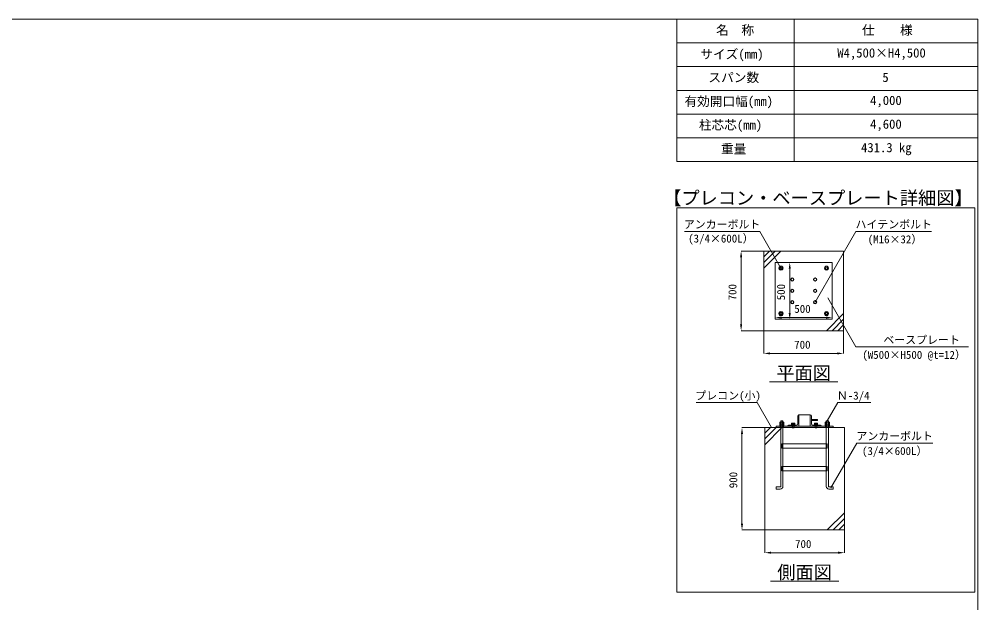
# Model space of a CAD drawing. Units: millimetres, scale not verified. Extents: x -69980 to -49855, y -14438 to 14438.
# Drawn here: x -58281 to -49855, y 9304 to 14438 of the extents above; entities that cross this region are included whole.
import ezdxf
from ezdxf.enums import TextEntityAlignment as Align

# ---------------------------------------------------------------- set-up
doc = ezdxf.new("R2010")
doc.units = ezdxf.units.MM
doc.header["$LTSCALE"] = 38
doc.linetypes.add('DASHED1', pattern=[1.8, 1.2, -0.6])
for name, color, linetype, lineweight in [('0-6_ﾎﾞﾙﾄ類', 2, 'Continuous', 18), ('0-9_基礎工事用PCA小', 7, 'Continuous', 18), ('0-A_図面枠', 7, 'Continuous', 18), ('0-B_寸法', 3, 'Continuous', 18), ('1-4_表', 7, 'Continuous', 18), ('1-6_標準柱', 7, 'Continuous', 18), ('1-7_文字', 7, 'Continuous', 18)]:
    doc.layers.add(name, color=color, linetype=linetype, lineweight=lineweight)
doc.styles.add('ＭＳ ゴシック', font='')
doc.styles.get('ＭＳ ゴシック').set_extended_font_data('MS Gothic')

msp = doc.modelspace()

# ---------------------------------------------------------------- linework, layer by layer
at = {"layer": '0-6_ﾎﾞﾙﾄ類'}
for p, q in [((-51587.5, 10877.33), (-51587.5, 10891.9)), ((-51587.5, 10874.48), (-51587.5, 10859.9)), ((-51568.45, 10877.33), (-51568.45, 10891.9)), ((-51568.45, 10874.48), (-51568.45, 10859.9)), ((-51489.8, 10884.3), (-51491.62, 10883.23)), ((-51491.62, 10883.23), (-51491.62, 10874.5)), ((-51464.3, 10874.5), (-51491.62, 10874.5)), ((-51466.12, 10884.3), (-51489.8, 10884.3)), ((-51466.72, 10874.3), (-51489.2, 10874.3)), ((-51484.8, 10883.23), (-51484.8, 10874.5)), ((-51478.1, 10871.3), (-51479.15, 10867.3)), ((-51476.78, 10871.3), (-51477.85, 10867.3)), ((-51471.12, 10883.23), (-51471.12, 10874.5)), ((-51466.12, 10884.3), (-51464.3, 10883.23)), ((-51464.3, 10883.23), (-51464.3, 10874.5)), ((-51289.8, 10884.3), (-51291.62, 10883.23)), ((-51291.62, 10883.23), (-51291.62, 10874.5)), ((-51264.3, 10874.5), (-51291.62, 10874.5)), ((-51266.12, 10884.3), (-51289.8, 10884.3)), ((-51266.72, 10874.3), (-51289.2, 10874.3)), ((-51284.8, 10883.23), (-51284.8, 10874.5)), ((-51278.1, 10871.3), (-51279.15, 10867.3)), ((-51276.78, 10871.3), (-51277.85, 10867.3)), ((-51271.12, 10883.23), (-51271.12, 10874.5)), ((-51266.12, 10884.3), (-51264.3, 10883.23)), ((-51264.3, 10883.23), (-51264.3, 10874.5)), ((-51187.5, 10877.33), (-51187.5, 10891.9)), ((-51187.5, 10874.48), (-51187.5, 10859.9)), ((-51168.45, 10877.33), (-51168.45, 10891.9)), ((-51168.45, 10874.48), (-51168.45, 10859.9)), ((-51485.98, 10845.3), (-51485.98, 10867.3)), ((-51471.2, 10842.5), (-51471.2, 10867.3)), ((-51469.97, 10845.3), (-51471.2, 10842.5)), ((-51469.97, 10845.3), (-51469.97, 10867.3)), ((-51285.97, 10845.3), (-51285.97, 10867.3)), ((-51271.2, 10842.5), (-51271.2, 10867.3)), ((-51269.98, 10845.3), (-51271.2, 10842.5)), ((-51269.98, 10845.3), (-51269.98, 10867.3))]:
    msp.add_line(p, q, dxfattribs=at)
for points in [[(-51594.75, 12263.9), (-51603.97, 12247.9), (-51594.75, 12231.9), (-51576.28, 12231.9), (-51567.03, 12247.9), (-51576.28, 12263.9)], [(-51176.27, 12263.9), (-51167.03, 12247.9), (-51176.27, 12231.9), (-51194.75, 12231.9), (-51203.97, 12247.9), (-51194.75, 12263.9)], [(-51492.35, 12159.75), (-51499.18, 12147.9), (-51492.35, 12136.08), (-51478.68, 12136.08), (-51471.85, 12147.9), (-51478.68, 12159.75)], [(-51292.35, 12159.75), (-51299.17, 12147.9), (-51292.35, 12136.08), (-51278.68, 12136.08), (-51271.85, 12147.9), (-51278.68, 12159.75)], [(-51492.35, 12059.75), (-51499.18, 12047.9), (-51492.35, 12036.08), (-51478.68, 12036.08), (-51471.85, 12047.9), (-51478.68, 12059.75)], [(-51292.35, 12059.75), (-51299.17, 12047.9), (-51292.35, 12036.08), (-51278.68, 12036.08), (-51271.85, 12047.9), (-51278.68, 12059.75)], [(-51492.35, 11959.75), (-51499.18, 11947.9), (-51492.35, 11936.08), (-51478.68, 11936.08), (-51471.85, 11947.9), (-51478.68, 11959.75)], [(-51292.35, 11959.75), (-51299.17, 11947.9), (-51292.35, 11936.08), (-51278.68, 11936.08), (-51271.85, 11947.9), (-51278.68, 11959.75)], [(-51594.75, 11831.9), (-51603.97, 11847.9), (-51594.75, 11863.9), (-51576.28, 11863.9), (-51567.03, 11847.9), (-51576.28, 11831.9)], [(-51176.27, 11831.9), (-51167.03, 11847.9), (-51176.27, 11863.9), (-51194.75, 11863.9), (-51203.97, 11847.9), (-51194.75, 11831.9)], [(-51596.45, 10877.33), (-51596.45, 10891.9), (-51559.5, 10891.9), (-51559.5, 10877.33), (-51561.97, 10875.9), (-51593.97, 10875.9)], [(-51596.45, 10874.48), (-51596.45, 10859.9), (-51559.5, 10859.9), (-51559.5, 10874.48), (-51561.97, 10875.9), (-51593.97, 10875.9)], [(-51491.97, 10874.3), (-51491.97, 10871.3), (-51463.97, 10871.3), (-51463.97, 10874.3)], [(-51463.97, 10871.3), (-51491.97, 10871.3), (-51491.97, 10867.3), (-51463.97, 10867.3)], [(-51291.97, 10874.3), (-51291.97, 10871.3), (-51263.97, 10871.3), (-51263.97, 10874.3)], [(-51263.97, 10871.3), (-51291.97, 10871.3), (-51291.97, 10867.3), (-51263.97, 10867.3)], [(-51196.45, 10877.33), (-51196.45, 10891.9), (-51159.5, 10891.9), (-51159.5, 10877.33), (-51161.97, 10875.9), (-51193.97, 10875.9)], [(-51196.45, 10874.48), (-51196.45, 10859.9), (-51159.5, 10859.9), (-51159.5, 10874.48), (-51161.97, 10875.9), (-51193.97, 10875.9)], [(-51595.98, 10859.9), (-51559.97, 10859.9), (-51559.97, 10857.3), (-51595.98, 10857.3)], [(-51195.97, 10859.9), (-51159.98, 10859.9), (-51159.98, 10857.3), (-51195.97, 10857.3)]]:
    msp.add_lwpolyline(points, close=True, dxfattribs=at)
for points in [[(-51469.97, 10845.3), (-51485.98, 10845.3), (-51484.75, 10842.5)], [(-51471.2, 10842.5), (-51484.75, 10842.5), (-51484.75, 10867.3)], [(-51269.98, 10845.3), (-51285.97, 10845.3), (-51284.75, 10842.5)], [(-51271.2, 10842.5), (-51284.75, 10842.5), (-51284.75, 10867.3)]]:
    msp.add_lwpolyline(points, dxfattribs=at)
for centre, radius in [((-51585.5, 12247.9), 16), ((-51585.5, 12247.9), 9.53), ((-51585.5, 12247.9), 8.07), ((-51185.5, 12247.9), 16), ((-51185.5, 12247.9), 9.53), ((-51185.5, 12247.9), 8.07), ((-51485.5, 12147.9), 14), ((-51485.5, 12147.9), 11.82), ((-51285.5, 12147.9), 14), ((-51285.5, 12147.9), 11.82), ((-51485.5, 12047.9), 14), ((-51485.5, 12047.9), 11.82), ((-51285.5, 12047.9), 14), ((-51285.5, 12047.9), 11.82), ((-51485.5, 11947.9), 14), ((-51485.5, 11947.9), 11.82), ((-51285.5, 11947.9), 14), ((-51285.5, 11947.9), 11.82), ((-51585.5, 11847.9), 16), ((-51585.5, 11847.9), 9.53), ((-51585.5, 11847.9), 8.07), ((-51185.5, 11847.9), 16), ((-51185.5, 11847.9), 9.53), ((-51185.5, 11847.9), 8.07)]:
    msp.add_circle(centre, radius, dxfattribs=at)
for centre, radius, start, end in [((-51585.5, 12247.9), 18, 122.734, 177.266), ((-51585.5, 12247.9), 18, 182.734, 237.266), ((-51585.5, 12247.9), 18, 62.734, 117.266), ((-51585.5, 12247.9), 18, 242.734, 297.266), ((-51585.5, 12247.9), 18, 2.734, 57.266), ((-51585.5, 12247.9), 18, 302.734, 357.266), ((-51185.5, 12247.9), 18, 122.734, 177.266), ((-51185.5, 12247.9), 18, 182.734, 237.266), ((-51185.5, 12247.9), 18, 62.734, 117.266), ((-51185.5, 12247.9), 18, 242.734, 297.266), ((-51185.5, 12247.9), 18, 2.734, 57.266), ((-51185.5, 12247.9), 18, 302.734, 357.266), ((-51585.5, 11847.9), 18, 122.734, 177.266), ((-51585.5, 11847.9), 18, 182.734, 237.266), ((-51585.5, 11847.9), 18, 62.734, 117.266), ((-51585.5, 11847.9), 18, 242.734, 297.266), ((-51585.5, 11847.9), 18, 2.734, 57.266), ((-51585.5, 11847.9), 18, 302.734, 357.266), ((-51185.5, 11847.9), 18, 122.734, 177.266), ((-51185.5, 11847.9), 18, 182.734, 237.266), ((-51185.5, 11847.9), 18, 62.734, 117.266), ((-51185.5, 11847.9), 18, 242.734, 297.266), ((-51185.5, 11847.9), 18, 2.734, 57.266), ((-51185.5, 11847.9), 18, 302.734, 357.266), ((-51591.97, 10885.08), 8.95, 240, 300), ((-51591.97, 10866.73), 8.95, 60, 120), ((-51577.97, 10908.35), 32.45, 252.932, 287.068), ((-51577.97, 10843.45), 32.45, 72.932, 107.068), ((-51563.97, 10885.08), 8.95, 239.975, 300.025), ((-51563.97, 10866.73), 8.95, 59.975, 120.025), ((-51488.22, 10878.25), 6.05, 55.616, 124.384), ((-51489.2, 10874.5), 0.2, 180, 270), ((-51477.97, 10861.67), 22.62, 72.412, 107.588), ((-51467.72, 10878.25), 6.05, 55.616, 124.384), ((-51466.72, 10874.5), 0.2, 270, 0), ((-51288.22, 10878.25), 6.05, 55.616, 124.384), ((-51289.2, 10874.5), 0.2, 180, 270), ((-51277.97, 10861.67), 22.62, 72.412, 107.588), ((-51267.72, 10878.25), 6.05, 55.616, 124.384), ((-51266.72, 10874.5), 0.2, 270, 0), ((-51191.97, 10885.08), 8.95, 240, 300), ((-51191.97, 10866.73), 8.95, 60, 120), ((-51177.98, 10908.35), 32.45, 252.932, 287.068), ((-51177.98, 10843.45), 32.45, 72.932, 107.068), ((-51163.97, 10885.08), 8.95, 239.975, 300.025), ((-51163.97, 10866.73), 8.95, 59.975, 120.025)]:
    msp.add_arc(centre, radius, start, end, dxfattribs=at)
at = {"layer": '0-9_基礎工事用PCA小'}
for p, q in [((-51735.5, 12247.9), (-51585.5, 12397.9)), ((-51735.5, 12297.9), (-51635.5, 12397.9)), ((-51735.5, 12347.9), (-51685.5, 12397.9)), ((-51035.5, 11847.9), (-51185.5, 11697.9)), ((-51035.5, 11797.9), (-51135.5, 11697.9)), ((-51035.5, 11747.9), (-51085.5, 11697.9)), ((-51727.97, 10695.3), (-51577.97, 10845.3)), ((-51727.97, 10745.3), (-51627.97, 10845.3)), ((-51727.97, 10795.3), (-51677.98, 10845.3)), ((-51587.5, 10845.3), (-51568.45, 10845.3)), ((-51168.45, 10845.3), (-51187.5, 10845.3)), ((-51568.45, 10665.3), (-51568.45, 10503.3)), ((-51187.5, 10665.3), (-51187.5, 10503.3)), ((-51568.45, 10465.3), (-51568.45, 10328.3)), ((-51187.5, 10465.3), (-51187.5, 10328.3)), ((-51027.97, 10095.3), (-51177.98, 9945.3)), ((-51027.97, 10045.3), (-51127.97, 9945.3)), ((-51027.97, 9995.3), (-51077.97, 9945.3))]:
    msp.add_line(p, q, dxfattribs=at)
at = {"layer": '0-9_基礎工事用PCA小', "linetype": 'DASHED1'}
for p, q in [((-51592.65, 10857.3), (-51592.65, 10845.3)), ((-51562.97, 10857.3), (-51562.97, 10845.3)), ((-51485.98, 10857.3), (-51485.98, 10845.3)), ((-51469.97, 10857.3), (-51469.97, 10845.3)), ((-51285.97, 10857.3), (-51285.97, 10845.3)), ((-51269.98, 10857.3), (-51269.98, 10845.3)), ((-51192.97, 10857.3), (-51192.97, 10845.3)), ((-51162.98, 10857.3), (-51162.98, 10845.3)), ((-51568.45, 10703.3), (-51568.45, 10665.3)), ((-51187.5, 10703.3), (-51187.5, 10665.3)), ((-51568.45, 10503.3), (-51568.45, 10465.3)), ((-51187.5, 10503.3), (-51187.5, 10465.3))]:
    msp.add_line(p, q, dxfattribs=at)
at = {"layer": '0-9_基礎工事用PCA小'}
for points in [[(-51735.5, 11697.9), (-51035.5, 11697.9), (-51035.5, 12397.9), (-51735.5, 12397.9)], [(-51635.5, 12297.9), (-51135.5, 12297.9), (-51135.5, 11797.9), (-51635.5, 11797.9)], [(-51727.97, 9945.3), (-51027.97, 9945.3), (-51027.97, 10845.3), (-51727.97, 10845.3)], [(-51627.97, 10845.3), (-51127.97, 10845.3), (-51127.97, 10857.3), (-51627.97, 10857.3)], [(-51577.97, 10703.3), (-51177.98, 10703.3), (-51177.98, 10665.3), (-51577.97, 10665.3)], [(-51577.97, 10503.3), (-51177.98, 10503.3), (-51177.98, 10465.3), (-51577.97, 10465.3)]]:
    msp.add_lwpolyline(points, close=True, dxfattribs=at)
for points in [[(-51587.5, 10328.35), (-51587.5, 10905.3), (-51568.45, 10905.3), (-51568.45, 10703.3)], [(-51587.5, 10842.8), (-51585, 10845.3), (-51585, 10905.3), (-51570.95, 10905.3), (-51570.95, 10845.3), (-51568.45, 10842.8)], [(-51168.45, 10328.35), (-51168.45, 10905.3), (-51187.5, 10905.3), (-51187.5, 10703.3)], [(-51168.45, 10842.8), (-51170.95, 10845.3), (-51170.95, 10905.3), (-51185, 10905.3), (-51185, 10845.3), (-51187.5, 10842.8)], [(-51591.45, 10305.3), (-51628.45, 10305.3), (-51628.45, 10324.35), (-51591.5, 10324.35)], [(-51164.5, 10305.3), (-51127.5, 10305.3), (-51127.5, 10324.35), (-51164.45, 10324.35)]]:
    msp.add_lwpolyline(points, dxfattribs=at)
for centre, radius, start, end in [((-51591.5, 10328.35), 4, 270, 0), ((-51591.45, 10328.3), 23, 270, 0), ((-51164.5, 10328.3), 23, 180, 270), ((-51164.45, 10328.35), 4, 180, 270)]:
    msp.add_arc(centre, radius, start, end, dxfattribs=at)
at = {"layer": '0-A_図面枠'}
for points in [[(-69980.2, 14437.5), (-49855.2, 14437.5), (-49855.2, 562.5), (-69980.2, 562.5)], [(-52500, 12777.38), (-49880.07, 12777.38), (-49880.07, 9398.83), (-52500, 9398.83)]]:
    msp.add_lwpolyline(points, close=True, dxfattribs=at)
at = {"layer": '0-B_寸法'}
for p, q in [((-51736.5, 12397.9), (-51936.5, 12397.9)), ((-51935.5, 12342.9), (-51935.5, 11752.9)), ((-51634.5, 12297.9), (-51507.2, 12297.9)), ((-51508.2, 12242.9), (-51508.2, 11852.9)), ((-51635.5, 11798.9), (-51635.5, 11813.9)), ((-51580.5, 11812.9), (-51190.5, 11812.9)), ((-51519.5, 11797.9), (-51507.2, 11797.9)), ((-51736.5, 11697.9), (-51936.5, 11697.9)), ((-51735.5, 11696.9), (-51735.5, 11496.9)), ((-51035.5, 11696.9), (-51035.5, 11496.9)), ((-51680.5, 11497.9), (-51090.5, 11497.9)), ((-51728.97, 10845.3), (-51928.97, 10845.3)), ((-51927.98, 10790.3), (-51927.98, 10000.3)), ((-51728.97, 9945.3), (-51928.97, 9945.3)), ((-51727.97, 9944.3), (-51727.97, 9744.3)), ((-51027.97, 9944.3), (-51027.97, 9744.3)), ((-51672.97, 9745.3), (-51082.97, 9745.3))]:
    msp.add_line(p, q, dxfattribs=at)
at = {"layer": '0-B_寸法', "color": 91}
for points in [[(-51944.67, 12342.9), (-51935.5, 12397.9), (-51926.35, 12342.9)], [(-51517.38, 12242.9), (-51508.2, 12297.9), (-51499.03, 12242.9)], [(-51580.5, 11822.08), (-51635.5, 11812.9), (-51580.5, 11803.75)], [(-51517.38, 11852.9), (-51508.2, 11797.9), (-51499.03, 11852.9)], [(-51190.5, 11822.08), (-51135.5, 11812.9), (-51190.5, 11803.75)], [(-51944.67, 11752.9), (-51935.5, 11697.9), (-51926.35, 11752.9)], [(-51680.5, 11507.08), (-51735.5, 11497.9), (-51680.5, 11488.75)], [(-51090.5, 11507.08), (-51035.5, 11497.9), (-51090.5, 11488.75)], [(-51937.12, 10790.3), (-51927.98, 10845.3), (-51918.8, 10790.3)], [(-51937.12, 10000.3), (-51927.98, 9945.3), (-51918.8, 10000.3)], [(-51672.97, 9754.45), (-51727.97, 9745.3), (-51672.97, 9736.12)], [(-51082.97, 9754.45), (-51027.97, 9745.3), (-51082.97, 9736.12)]]:
    msp.add_solid(points, dxfattribs=at)
at = {"layer": '1-4_表'}
for p, q in [((-52500, 14437.5), (-49855.2, 14437.5)), ((-52500, 14437.5), (-52500, 13184.7)), ((-51469.93, 14437.5), (-51469.93, 13184.7)), ((-49855.2, 14437.5), (-49855.2, 13184.7)), ((-52500, 14228.7), (-49855.2, 14228.7)), ((-52500, 14019.9), (-49855.2, 14019.9)), ((-52500, 13811.1), (-49855.2, 13811.1)), ((-52500, 13602.3), (-49855.2, 13602.3)), ((-52500, 13393.5), (-49855.2, 13393.5)), ((-52500, 13184.7), (-49855.2, 13184.7))]:
    msp.add_line(p, q, dxfattribs=at)
at = {"layer": '1-6_標準柱'}
for p, q in [((-51327.97, 10957.3), (-51431.18, 10957.3)), ((-51437.97, 10947.3), (-51437.97, 10877.3)), ((-51317.97, 10947.3), (-51317.97, 10877.3)), ((-51447.97, 10867.3), (-51517.97, 10867.3)), ((-51327.97, 10857.3), (-51427.98, 10857.3)), ((-51307.97, 10867.3), (-51237.97, 10867.3))]:
    msp.add_line(p, q, dxfattribs=at)
at = {"layer": '1-6_標準柱', "linetype": 'DASHED1'}
for p, q in [((-51487.97, 10867.3), (-51487.97, 10857.3)), ((-51467.98, 10867.3), (-51467.98, 10857.3)), ((-51287.98, 10867.3), (-51287.98, 10857.3)), ((-51267.97, 10867.3), (-51267.97, 10857.3))]:
    msp.add_line(p, q, dxfattribs=at)
at = {"layer": '1-6_標準柱'}
for points in [[(-51527.97, 10857.3), (-51427.98, 10857.3), (-51427.98, 10957.3)], [(-51227.97, 10857.3), (-51327.97, 10857.3), (-51327.97, 10957.3)], [(-51268.97, 10917.3), (-51317.97, 10917.3), (-51317.97, 10907.3), (-51268.97, 10907.3)]]:
    msp.add_lwpolyline(points, dxfattribs=at)
for centre, radius, start, end in [((-51427.98, 10947.3), 10, 90, 180), ((-51327.97, 10947.3), 10, 0, 90), ((-51447.97, 10877.3), 10, 270, 0), ((-51307.97, 10877.3), 10, 180, 270), ((-51268.97, 10912.3), 5, 270, 90), ((-51517.97, 10857.3), 10, 90, 180), ((-51237.97, 10857.3), 10, 0, 90)]:
    msp.add_arc(centre, radius, start, end, dxfattribs=at)
at = {"layer": '1-7_文字'}
for p, q in [((-52433.75, 12570.7), (-51772.22, 12570.7)), ((-51771.88, 12570.7), (-51772.22, 12570.7)), ((-51585.5, 12247.9), (-51771.88, 12570.7)), ((-51285.5, 11947.9), (-50925.95, 12570.7)), ((-50925.95, 12570.7), (-50925.58, 12570.7)), ((-50925.58, 12570.7), (-50261.5, 12570.7)), ((-51174.53, 11985.23), (-50925.95, 11554.62)), ((-50925.95, 11554.62), (-50925.58, 11554.62)), ((-50925.58, 11554.62), (-49935.95, 11554.62)), ((-51685.5, 11247.9), (-51085.5, 11247.9)), ((-52332.05, 11065.1), (-51794.97, 11065.1)), ((-51794.6, 11065.1), (-51794.97, 11065.1)), ((-51667.7, 10845.3), (-51794.6, 11065.1)), ((-51177.98, 10905.3), (-51085.7, 11065.1)), ((-51085.7, 11065.1), (-51085.35, 11065.1)), ((-51085.35, 11065.1), (-50795.43, 11065.1)), ((-51145.97, 10314.83), (-50918.4, 10708.98)), ((-50918.4, 10708.98), (-50918.05, 10708.98)), ((-50918.05, 10708.98), (-50251, 10708.98)), ((-51677.98, 9495.3), (-51077.97, 9495.3))]:
    msp.add_line(p, q, dxfattribs=at)

# ---------------------------------------------------------------- texts
at = {"layer": '0-B_寸法', "style": 'ＭＳ ゴシック'}
for s, p in [('700', (-51955.9, 11964.38)), ('500', (-51528.6, 11965.23)), ('900', (-51948.38, 10312.4))]:
    msp.add_text(s, height=70.38, rotation=90, dxfattribs=at).set_placement(p, align=Align.BOTTOM_LEFT)
for s, p in [('500', (-51468.18, 11833.3)), ('700', (-51469.03, 11518.3)), ('700', (-51461.5, 9765.7))]:
    msp.add_text(s, height=70.38, dxfattribs=at).set_placement(p, align=Align.BOTTOM_LEFT)
at = {"layer": '1-4_表', "style": 'ＭＳ ゴシック'}
for s, p in [('名\u3000称', (-52155.25, 14276.48)), ('仕\u3000\u3000様', (-50872.9, 14275.75)), ('サイズ(mm)', (-52294.15, 14064.48)), ('W4,500×H4,500', (-51090.4, 14075.6)), ('スパン数', (-52222.72, 13859.38)), ('5', (-50694.2, 13860.88)), ('有効開口幅(mm)', (-52433.8, 13649.85)), ('4,000', (-50801.95, 13658)), ('柱芯芯(mm)', (-52306.75, 13441.77)), ('4,600', (-50801.95, 13449.2)), ('重量', (-52112.5, 13231.75)), ('431.3 kg', (-50881.55, 13242.88))]:
    msp.add_text(s, height=81.64, dxfattribs=at).set_placement(p, align=Align.BOTTOM_LEFT)
at = {"layer": '1-7_文字', "style": 'ＭＳ ゴシック'}
for s, height, p in [('【プレコン・ベースプレート詳細図】 ', 117.3, (-52620.65, 12771.38)), ('アンカーボルト', 70.38, (-52438.85, 12576.1)), ('ハイテンボルト', 70.38, (-50930.12, 12576.1)), ('(3/4×600L）', 70.38, (-52400.88, 12451.9)), ('(M16×32）', 70.38, (-50822.72, 12445.1)), ('   \u3000ベースプレート\u3000\u3000\u3000', 70.38, (-50924.57, 11560.02)), ('(W500×H500 @t=12）', 70.38, (-50870.28, 11429.02)), ('平面図', 117.3, (-51625.5, 11231.9)), ('プレコン(小)', 70.38, (-52337.58, 11070.5)), ('Ｎ-3/4', 70.38, (-51094.15, 11070.5)), ('アンカーボルト\u3000', 70.38, (-50922.15, 10714.38)), ('(3/4×600L）', 70.38, (-50873.15, 10583.38)), ('側面図', 117.3, (-51617.97, 9479.3))]:
    msp.add_text(s, height=height, dxfattribs=at).set_placement(p, align=Align.BOTTOM_LEFT)

doc.saveas('drawing.dxf')
